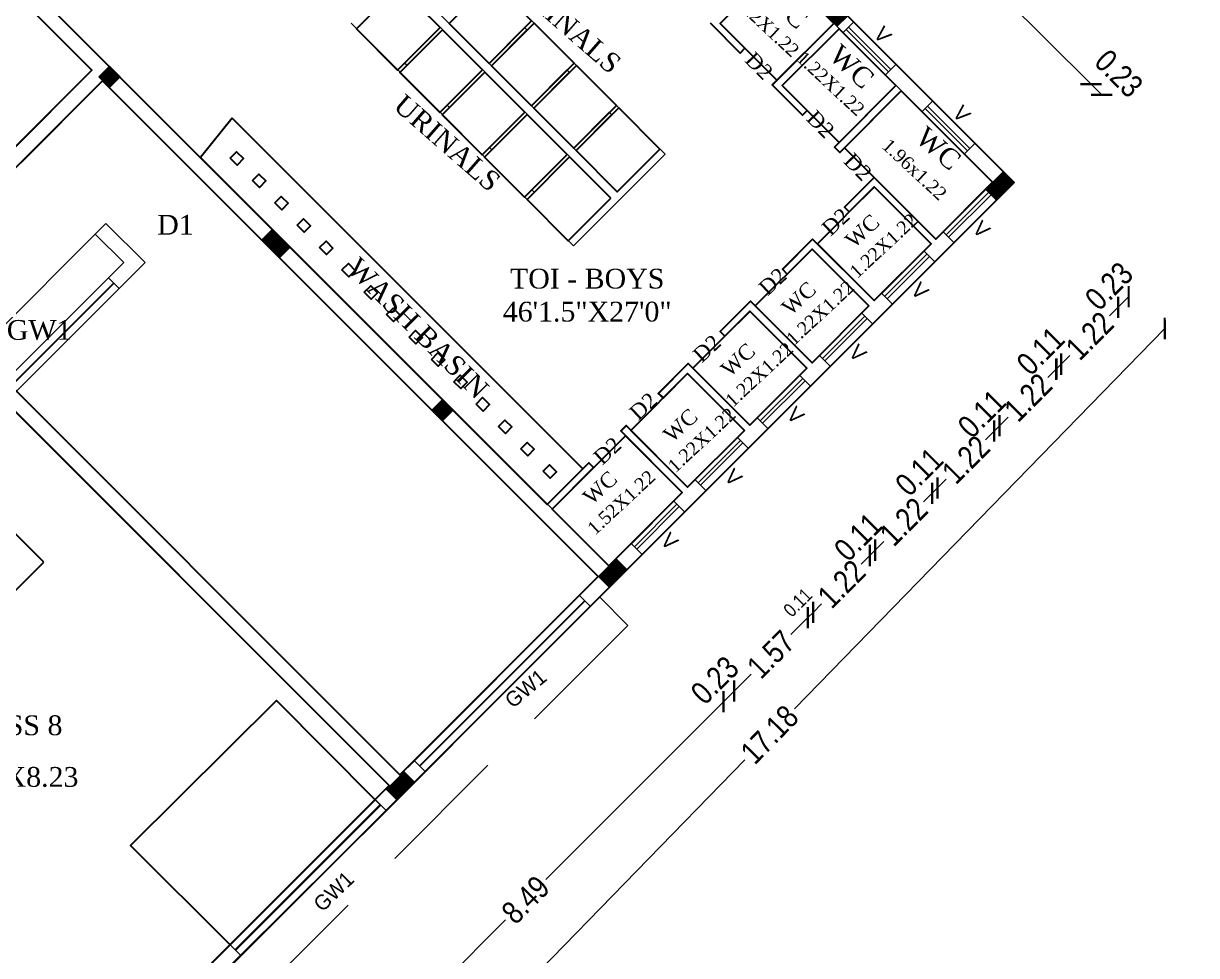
# Model space of a CAD drawing. Header units: metres. Extents: x 43 to 977, y 102 to 459.
# Drawn here: x 805.9 to 823.69, y 223.33 to 237.46 of the extents above; entities that cross this region are included whole.
import ezdxf

# ---------------------------------------------------------------- set-up
doc = ezdxf.new("R2010")
doc.units = ezdxf.units.M
doc.header["$MEASUREMENT"] = 0
doc.header["$PDMODE"] = 3
doc.linetypes.add('HIDDEN', pattern=[0.375, 0.25, -0.125])
doc.layers.get('0').update_dxf_attribs({"lineweight": 0})
doc.layers.get('Defpoints').update_dxf_attribs({"lineweight": 0})
for name, color, linetype, lineweight in [('BLK_1_FLR_3_BLT_UP_AREA', 4, 'Continuous', 35), ('BLK_1_FLR_3_CARPET_AREA', 10, 'Continuous', 35), ('BLK_1_FLR_3_REGULAR_ROOM_7', 117, 'Continuous', 35), ('BLK_1_FLR_3_ROOM_7_LIGHT_VENTILATION_1', 4, 'Continuous', 35), ('BLK_1_FLR_3_ROOM_7_LIGHT_VENTILATION_2', 4, 'Continuous', 35), ('BLK_1_FLR_3_URINAL', 4, 'Continuous', 35), ('BLK_1_FLR_3_WASH', 4, 'Continuous', 35), ('BLK_1_FLR_3_WATER_CLOSET', 4, 'Continuous', 35), ('Column', 1, 'Continuous', 0), ('DOOR', 1, 'Continuous', 0), ('ELEV', 2, 'Continuous', 0), ('fence', 15, 'Continuous', 0), ('hatch', 7, 'Continuous', 0), ('TEXT', 130, 'Continuous', 0), ('WALL', 7, 'Continuous', 0), ('WIN', 13, 'Continuous', 0)]:
    doc.layers.add(name, color=color, linetype=linetype, lineweight=lineweight)
doc.styles.add('ARIAL NARROW', font='')
doc.styles.add('style2', font='romantic.ttf')
doc.styles.add('visa', font='swissc.ttf')
doc.styles.get('ARIAL NARROW').set_extended_font_data('Lydian BT')
doc.dimstyles.new('o3', dxfattribs={"dimscale": 0.23, "dimtxt": 0.9, "dimasz": 1, "dimexe": 5, "dimexo": 9, "dimgap": 0.23, "dimtad": 0, "dimzin": 3, "dimdsep": 46, "dimtxsty": 'visa', "dimblk": 'ARCHTICK', "dimcen": 0.09, "dimse1": 1, "dimse2": 1, "dimclrd": 7, "dimclre": 256, "dimclrt": 7, "dimadec": 0, "dimazin": 0, "dimtfac": 0.23, "dimtofl": 0, "dimtmove": 2, "dimatfit": 1, "dimldrblk": 'ARCHTICK', "dimfxl": 0, "dimtolj": 1, "dimtzin": 0, "dimarcsym": 0})

# ---------------------------------------------------------------- blocks, each defined once
blk = doc.blocks.new('_ArchTick')
at = {"color": 0, "const_width": 0.15}
blk.add_lwpolyline([(-0.5, -0.5), (0.5, 0.5)], dxfattribs=at)
blk = doc.blocks.new('*D79')
at = {"layer": 'Defpoints', "color": 0, "lineweight": 30}
for p in [(810.78, 242.315), (822.086, 236.542), (819.745, 234.2)]:
    blk.add_point(p, dxfattribs=at)
at = {"layer": 'WALL', "color": 7, "lineweight": -2}
for p, q in [((813.546, 245.081), (817.435, 241.193)), ((822.086, 236.542), (818.198, 240.43))]:
    blk.add_line(p, q, dxfattribs=at)
at = {"layer": 'WALL', "color": 7, "lineweight": -2, "xscale": 0.23, "yscale": 0.23, "zscale": 0.23}
for p, rotation in [((813.546, 245.081), 135.0000000061167), ((822.086, 236.542), 315.0000000061167)]:
    blk.add_blockref('_ArchTick', p, dxfattribs=dict(at, rotation=rotation))
at = {"layer": 'WALL', "color": 7, "insert": (817.816, 240.812), "char_height": 0.345, "attachment_point": 5, "rotation": 315, "style": 'visa'}
blk.add_mtext('\\A1;12.08', dxfattribs=at)
blk = doc.blocks.new('*D80')
at = {"layer": 'Defpoints', "color": 0, "lineweight": 30}
for p in [(822.248, 236.38), (819.745, 234.2), (819.906, 234.039)]:
    blk.add_point(p, dxfattribs=at)
at = {"layer": 'WALL', "color": 7, "lineweight": -2}
blk.add_line((822.086, 236.542), (822.248, 236.38), dxfattribs=at)
at = {"layer": 'WALL', "color": 7, "lineweight": -2, "xscale": 0.23, "yscale": 0.23, "zscale": 0.23}
for p, rotation in [((822.086, 236.542), 135.0000000061167), ((822.248, 236.38), 315.0000000061167)]:
    blk.add_blockref('_ArchTick', p, dxfattribs=dict(at, rotation=rotation))
at = {"layer": 'WALL', "color": 7, "insert": (822.508, 236.703), "char_height": 0.345, "attachment_point": 5, "rotation": 315, "style": 'visa'}
blk.add_mtext('\\A1;0.23', dxfattribs=at)
blk = doc.blocks.new('*D81')
at = {"layer": 'Defpoints', "color": 0, "lineweight": 30}
for p in [(795.295, 260.677), (823.523, 237.656), (820.922, 235.054)]:
    blk.add_point(p, dxfattribs=at)
at = {"layer": 'WALL', "color": 7, "lineweight": -2}
for p, q in [((797.896, 263.279), (810.323, 250.855)), ((823.523, 237.656), (811.097, 250.081))]:
    blk.add_line(p, q, dxfattribs=at)
at = {"layer": 'WALL', "color": 7, "lineweight": -2, "xscale": 0.23, "yscale": 0.23, "zscale": 0.23}
for p, rotation in [((797.896, 263.279), 135.004635779225), ((823.523, 237.656), 315.004635779225)]:
    blk.add_blockref('_ArchTick', p, dxfattribs=dict(at, rotation=rotation))
at = {"layer": 'WALL', "color": 7, "insert": (810.71, 250.468), "char_height": 0.345, "attachment_point": 5, "rotation": 315.0046, "style": 'visa'}
blk.add_mtext('\\A1;36.24', dxfattribs=at)
blk = doc.blocks.new('*D82')
at = {"layer": 'Defpoints', "color": 0, "lineweight": 30}
for p in [(820.545, 235.432), (820.383, 235.27), (822.657, 233.319)]:
    blk.add_point(p, dxfattribs=at)
at = {"layer": 'WALL', "color": 7, "lineweight": -2}
blk.add_line((822.496, 233.158), (822.657, 233.319), dxfattribs=at)
at = {"layer": 'WALL', "color": 7, "lineweight": -2, "xscale": 0.23, "yscale": 0.23, "zscale": 0.23}
for p, rotation in [((822.657, 233.319), 45.0000000038439), ((822.496, 233.158), 225.0000000038439)]:
    blk.add_blockref('_ArchTick', p, dxfattribs=dict(at, rotation=rotation))
at = {"layer": 'WALL', "color": 7, "insert": (822.359, 233.479), "char_height": 0.345, "attachment_point": 5, "rotation": 45, "style": 'visa'}
blk.add_mtext('\\A1;0.23', dxfattribs=at)
blk = doc.blocks.new('*D83')
at = {"layer": 'Defpoints', "color": 0, "lineweight": 30}
for p in [(820.464, 235.189), (819.595, 234.335), (821.634, 232.296)]:
    blk.add_point(p, dxfattribs=at)
at = {"layer": 'WALL', "color": 7, "lineweight": -2}
for p, q in [((822.496, 233.158), (822.365, 233.027)), ((821.634, 232.296), (821.765, 232.426))]:
    blk.add_line(p, q, dxfattribs=at)
at = {"layer": 'WALL', "color": 7, "lineweight": -2, "xscale": 0.23, "yscale": 0.23, "zscale": 0.23}
for p, rotation in [((822.496, 233.158), 45.00000000405316), ((821.634, 232.296), 225.0000000040532)]:
    blk.add_blockref('_ArchTick', p, dxfattribs=dict(at, rotation=rotation))
at = {"layer": 'WALL', "color": 7, "insert": (822.065, 232.727), "char_height": 0.345, "attachment_point": 5, "rotation": 45, "style": 'visa'}
blk.add_mtext('\\A1;1.22', dxfattribs=at)
blk = doc.blocks.new('*D84')
at = {"layer": 'Defpoints', "color": 0, "lineweight": 30}
for p in [(819.515, 234.256), (819.595, 234.335), (821.555, 232.217)]:
    blk.add_point(p, dxfattribs=at)
at = {"layer": 'WALL', "color": 7, "lineweight": -2}
blk.add_line((821.634, 232.296), (821.555, 232.217), dxfattribs=at)
at = {"layer": 'WALL', "color": 7, "lineweight": -2, "xscale": 0.23, "yscale": 0.23, "zscale": 0.23}
for p, rotation in [((821.634, 232.296), 45.00000000405316), ((821.555, 232.217), 225.0000000040532)]:
    blk.add_blockref('_ArchTick', p, dxfattribs=dict(at, rotation=rotation))
at = {"layer": 'WALL', "color": 7, "insert": (821.322, 232.494), "char_height": 0.345, "attachment_point": 5, "rotation": 45, "style": 'visa'}
blk.add_mtext('\\A1;0.11', dxfattribs=at)
blk = doc.blocks.new('*D85')
at = {"layer": 'Defpoints', "color": 0, "lineweight": 30}
for p in [(819.523, 234.263), (818.661, 233.401), (820.7, 231.362)]:
    blk.add_point(p, dxfattribs=at)
at = {"layer": 'WALL', "color": 7, "lineweight": -2}
for p, q in [((821.562, 232.224), (821.431, 232.093)), ((820.7, 231.362), (820.831, 231.493))]:
    blk.add_line(p, q, dxfattribs=at)
at = {"layer": 'WALL', "color": 7, "lineweight": -2, "xscale": 0.23, "yscale": 0.23, "zscale": 0.23}
for p, rotation in [((821.562, 232.224), 45.00000000405316), ((820.7, 231.362), 225.0000000040532)]:
    blk.add_blockref('_ArchTick', p, dxfattribs=dict(at, rotation=rotation))
at = {"layer": 'WALL', "color": 7, "insert": (821.131, 231.793), "char_height": 0.345, "attachment_point": 5, "rotation": 45, "style": 'visa'}
blk.add_mtext('\\A1;1.22', dxfattribs=at)
blk = doc.blocks.new('*D86')
at = {"layer": 'Defpoints', "color": 0, "lineweight": 30}
for p in [(818.661, 233.401), (818.58, 233.32), (820.619, 231.281)]:
    blk.add_point(p, dxfattribs=at)
at = {"layer": 'WALL', "color": 7, "lineweight": -2}
blk.add_line((820.7, 231.362), (820.619, 231.281), dxfattribs=at)
at = {"layer": 'WALL', "color": 7, "lineweight": -2, "xscale": 0.23, "yscale": 0.23, "zscale": 0.23}
for p, rotation in [((820.619, 231.281), 225.0000000040532), ((820.7, 231.362), 45.00000000405316)]:
    blk.add_blockref('_ArchTick', p, dxfattribs=dict(at, rotation=rotation))
at = {"layer": 'WALL', "color": 7, "insert": (820.431, 231.542), "char_height": 0.345, "attachment_point": 5, "rotation": 45, "style": 'visa'}
blk.add_mtext('\\A1;0.11', dxfattribs=at)
blk = doc.blocks.new('*D87')
at = {"layer": 'Defpoints', "color": 0, "lineweight": 30}
for p in [(818.58, 233.32), (817.718, 232.458), (819.757, 230.419)]:
    blk.add_point(p, dxfattribs=at)
at = {"layer": 'WALL', "color": 7, "lineweight": -2}
for p, q in [((820.619, 231.281), (820.488, 231.15)), ((819.757, 230.419), (819.888, 230.55))]:
    blk.add_line(p, q, dxfattribs=at)
at = {"layer": 'WALL', "color": 7, "lineweight": -2, "xscale": 0.23, "yscale": 0.23, "zscale": 0.23}
for p, rotation in [((820.619, 231.281), 45.00000000405316), ((819.757, 230.419), 225.0000000040532)]:
    blk.add_blockref('_ArchTick', p, dxfattribs=dict(at, rotation=rotation))
at = {"layer": 'WALL', "color": 7, "insert": (820.188, 230.85), "char_height": 0.345, "attachment_point": 5, "rotation": 45, "style": 'visa'}
blk.add_mtext('\\A1;1.22', dxfattribs=at)
blk = doc.blocks.new('*D88')
at = {"layer": 'Defpoints', "color": 0, "lineweight": 30}
for p in [(817.637, 232.377), (817.718, 232.458), (819.676, 230.338)]:
    blk.add_point(p, dxfattribs=at)
at = {"layer": 'WALL', "color": 7, "lineweight": -2}
blk.add_line((819.757, 230.419), (819.676, 230.338), dxfattribs=at)
at = {"layer": 'WALL', "color": 7, "lineweight": -2, "xscale": 0.23, "yscale": 0.23, "zscale": 0.23}
for p, rotation in [((819.676, 230.338), 225.0000000040532), ((819.757, 230.419), 45.00000000405316)]:
    blk.add_blockref('_ArchTick', p, dxfattribs=dict(at, rotation=rotation))
at = {"layer": 'WALL', "color": 7, "insert": (819.482, 230.663), "char_height": 0.345, "attachment_point": 5, "rotation": 45, "style": 'visa'}
blk.add_mtext('\\A1;0.11', dxfattribs=at)
blk = doc.blocks.new('*D89')
at = {"layer": 'Defpoints', "color": 0, "lineweight": 30}
for p in [(817.637, 232.377), (816.775, 231.515), (818.814, 229.476)]:
    blk.add_point(p, dxfattribs=at)
at = {"layer": 'WALL', "color": 7, "lineweight": -2}
for p, q in [((819.676, 230.338), (819.546, 230.207)), ((818.814, 229.476), (818.945, 229.607))]:
    blk.add_line(p, q, dxfattribs=at)
at = {"layer": 'WALL', "color": 7, "lineweight": -2, "xscale": 0.23, "yscale": 0.23, "zscale": 0.23}
for p, rotation in [((819.676, 230.338), 45.00000000405316), ((818.814, 229.476), 225.0000000040532)]:
    blk.add_blockref('_ArchTick', p, dxfattribs=dict(at, rotation=rotation))
at = {"layer": 'WALL', "color": 7, "insert": (819.245, 229.907), "char_height": 0.345, "attachment_point": 5, "rotation": 45, "style": 'visa'}
blk.add_mtext('\\A1;1.22', dxfattribs=at)
blk = doc.blocks.new('*D90')
at = {"layer": 'Defpoints', "color": 0, "lineweight": 30}
for p in [(816.695, 231.434), (816.775, 231.515), (818.734, 229.395)]:
    blk.add_point(p, dxfattribs=at)
at = {"layer": 'WALL', "color": 7, "lineweight": -2}
blk.add_line((818.814, 229.476), (818.734, 229.395), dxfattribs=at)
at = {"layer": 'WALL', "color": 7, "lineweight": -2, "xscale": 0.23, "yscale": 0.23, "zscale": 0.23}
for p, rotation in [((818.814, 229.476), 45.00000000405316), ((818.734, 229.395), 225.0000000040532)]:
    blk.add_blockref('_ArchTick', p, dxfattribs=dict(at, rotation=rotation))
at = {"layer": 'WALL', "color": 7, "insert": (818.555, 229.674), "char_height": 0.345, "attachment_point": 5, "rotation": 45, "style": 'visa'}
blk.add_mtext('\\A1;0.11', dxfattribs=at)
blk = doc.blocks.new('*D91')
at = {"layer": 'Defpoints', "color": 0, "lineweight": 30}
for p in [(816.695, 231.434), (815.833, 230.572), (817.872, 228.533)]:
    blk.add_point(p, dxfattribs=at)
at = {"layer": 'WALL', "color": 7, "lineweight": -2}
for p, q in [((818.734, 229.395), (818.603, 229.265)), ((817.872, 228.533), (818.002, 228.664))]:
    blk.add_line(p, q, dxfattribs=at)
at = {"layer": 'WALL', "color": 7, "lineweight": -2, "xscale": 0.23, "yscale": 0.23, "zscale": 0.23}
for p, rotation in [((818.734, 229.395), 45.00000000405316), ((817.872, 228.533), 225.0000000040532)]:
    blk.add_blockref('_ArchTick', p, dxfattribs=dict(at, rotation=rotation))
at = {"layer": 'WALL', "color": 7, "insert": (818.303, 228.964), "char_height": 0.345, "attachment_point": 5, "rotation": 45, "style": 'visa'}
blk.add_mtext('\\A1;1.22', dxfattribs=at)
blk = doc.blocks.new('*D92')
at = {"layer": 'Defpoints', "color": 0, "lineweight": 30, "ltscale": 20}
for p in [(815.833, 230.572), (815.752, 230.492), (817.791, 228.453)]:
    blk.add_point(p, dxfattribs=at)
at = {"layer": 'TEXT', "color": 7, "lineweight": -2, "ltscale": 20}
blk.add_line((817.872, 228.533), (817.791, 228.453), dxfattribs=at)
at = {"layer": 'TEXT', "color": 7, "lineweight": -2, "ltscale": 20, "xscale": 0.23, "yscale": 0.23, "zscale": 0.23}
for p, rotation in [((817.791, 228.453), 225.0000000040532), ((817.872, 228.533), 45.00000000405316)]:
    blk.add_blockref('_ArchTick', p, dxfattribs=dict(at, rotation=rotation))
at = {"layer": 'TEXT', "color": 7, "ltscale": 20, "insert": (817.64, 228.682), "char_height": 0.207, "attachment_point": 5, "rotation": 45, "style": 'visa'}
blk.add_mtext('\\A1;0.11', dxfattribs=at)
blk = doc.blocks.new('*D93')
at = {"layer": 'Defpoints', "color": 0, "lineweight": 30}
for p in [(815.752, 230.492), (814.638, 229.378), (816.677, 227.339)]:
    blk.add_point(p, dxfattribs=at)
at = {"layer": 'WALL', "color": 7, "lineweight": -2}
for p, q in [((817.791, 228.453), (817.535, 228.197)), ((816.677, 227.339), (816.933, 227.595))]:
    blk.add_line(p, q, dxfattribs=at)
at = {"layer": 'WALL', "color": 7, "lineweight": -2, "xscale": 0.23, "yscale": 0.23, "zscale": 0.23}
for p, rotation in [((817.791, 228.453), 45.00000000405316), ((816.677, 227.339), 225.0000000040532)]:
    blk.add_blockref('_ArchTick', p, dxfattribs=dict(at, rotation=rotation))
at = {"layer": 'WALL', "color": 7, "insert": (817.234, 227.896), "char_height": 0.345, "attachment_point": 5, "rotation": 45, "style": 'visa'}
blk.add_mtext('\\A1;1.57', dxfattribs=at)
blk = doc.blocks.new('*D94')
at = {"layer": 'Defpoints', "color": 0, "lineweight": 30}
for p in [(814.638, 229.378), (814.477, 229.217), (816.516, 227.178)]:
    blk.add_point(p, dxfattribs=at)
at = {"layer": 'WALL', "color": 7, "lineweight": -2}
blk.add_line((816.677, 227.339), (816.516, 227.178), dxfattribs=at)
at = {"layer": 'WALL', "color": 7, "lineweight": -2, "xscale": 0.23, "yscale": 0.23, "zscale": 0.23}
for p, rotation in [((816.677, 227.339), 45.00000000405316), ((816.516, 227.178), 225.0000000040532)]:
    blk.add_blockref('_ArchTick', p, dxfattribs=dict(at, rotation=rotation))
at = {"layer": 'WALL', "color": 7, "insert": (816.382, 227.503), "char_height": 0.345, "attachment_point": 5, "rotation": 45, "style": 'visa'}
blk.add_mtext('\\A1;0.23', dxfattribs=at)
blk = doc.blocks.new('*D95')
at = {"layer": 'Defpoints', "color": 0, "lineweight": 30}
for p in [(814.477, 229.217), (808.775, 222.907), (810.51, 221.172)]:
    blk.add_point(p, dxfattribs=at)
at = {"layer": 'WALL', "color": 7, "lineweight": -2}
for p, q in [((816.516, 227.178), (813.818, 224.48)), ((810.51, 221.172), (813.207, 223.869))]:
    blk.add_line(p, q, dxfattribs=at)
at = {"layer": 'WALL', "color": 7, "lineweight": -2, "xscale": 0.23, "yscale": 0.23, "zscale": 0.23}
for p, rotation in [((816.516, 227.178), 45.00000000405316), ((810.51, 221.172), 225.0000000040532)]:
    blk.add_blockref('_ArchTick', p, dxfattribs=dict(at, rotation=rotation))
at = {"layer": 'WALL', "color": 7, "insert": (813.513, 224.175), "char_height": 0.345, "attachment_point": 5, "rotation": 45, "style": 'visa'}
blk.add_mtext('\\A1;8.49', dxfattribs=at)
blk = doc.blocks.new('*D96')
at = {"layer": 'Defpoints', "color": 0, "lineweight": 30}
for p in [(820.76, 235.216), (823.205, 232.836), (808.775, 222.907)]:
    blk.add_point(p, dxfattribs=at)
at = {"layer": 'WALL', "color": 7, "lineweight": -2}
for p, q in [((823.205, 232.836), (817.589, 227.068)), ((811.219, 220.526), (816.836, 226.295))]:
    blk.add_line(p, q, dxfattribs=at)
at = {"layer": 'WALL', "color": 7, "lineweight": -2, "xscale": 0.23, "yscale": 0.23, "zscale": 0.23}
for p, rotation in [((823.205, 232.836), 45.76370791431166), ((811.219, 220.526), 225.7637079143116)]:
    blk.add_blockref('_ArchTick', p, dxfattribs=dict(at, rotation=rotation))
at = {"layer": 'WALL', "color": 7, "insert": (817.212, 226.681), "char_height": 0.345, "attachment_point": 5, "rotation": 45.7637, "style": 'visa'}
blk.add_mtext('\\A1;17.18', dxfattribs=at)

msp = doc.modelspace()

# ---------------------------------------------------------------- hatches: boundary and pattern name
at = {"layer": 'hatch'}
h = msp.add_hatch(dxfattribs=at)
h.set_pattern_fill('ANSI31', color=256, scale=0.025396, angle=90, style=0)
h.set_pattern_definition([(315, (2388.78786, 5608.0796553), (0.0022447263868, 0.0022447263868), [])])
h.paths.add_polyline_path([(818.39669, 237.5798), (818.23507, 237.74142), (818.07345, 237.5798), (818.23507, 237.41818)])
h = msp.add_hatch(dxfattribs=at)
h.set_pattern_fill('ANSI31', color=256, scale=0.025396, angle=90, style=0)
h.set_pattern_definition([(135, (6177.8120848, 1807.311022), (0.0022447263868, 0.0022447263868), [])])
h.paths.add_polyline_path([(807.36611, 236.65049), (807.20449, 236.81211), (807.04287, 236.65049), (807.20449, 236.48887)])
h = msp.add_hatch(dxfattribs=at)
h.set_pattern_fill('ANSI31', color=256, scale=0.025396, angle=90, style=0)
h.set_pattern_definition([(315, (2391.3131772, 5605.554338), (0.0022447263868, 0.0022447263868), [])])
h.paths.add_polyline_path([(820.92201, 235.05449), (820.76039, 235.21611), (820.49102, 234.94674), (820.65264, 234.78512)])
h = msp.add_hatch(dxfattribs=at)
h.set_pattern_fill('ANSI31', color=256, scale=0.025396, angle=180, style=0)
h.set_pattern_definition([(225, (6180.2835285, -1336.4814933), (0.0022447263868, -0.0022447263868), [])])
h.paths.add_polyline_path([(809.78368, 233.90968), (809.9453, 234.0713), (809.67593, 234.34066), (809.51431, 234.17904)])
h = msp.add_hatch(dxfattribs=at)
h.set_pattern_fill('ANSI31', color=256, scale=0.025396, angle=90, style=0)
h.set_pattern_definition([(315, (2382.9156558, 5602.207451), (0.0022447263868, 0.0022447263868), [])])
h.paths.add_polyline_path([(812.25512, 231.43823), (812.41674, 231.59985), (812.25512, 231.76147), (812.0935, 231.59985)])
h = msp.add_hatch(dxfattribs=at)
h.set_pattern_fill('ANSI31', color=256, scale=0.025396, angle=90, style=0)
h.set_pattern_definition([(315, (2385.440973, 5599.682134), (0.0022447263868, 0.0022447263868), [])])
h.paths.add_polyline_path([(815.0498, 229.18228), (814.88818, 229.3439), (814.61882, 229.07453), (814.78044, 228.91291)])
h = msp.add_hatch(dxfattribs=at)
h.set_pattern_fill('ANSI31', color=256, scale=0.025396, angle=90, style=0)
h.set_pattern_definition([(315, (2385.440973, 5599.682134), (0.0022447263868, 0.0022447263868), [])])
h.paths.add_polyline_path([(815.0498, 229.18228), (814.88818, 229.3439), (814.61882, 229.07453), (814.78044, 228.91291)])
h = msp.add_hatch(dxfattribs=at)
h.set_pattern_fill('ANSI31', color=256, scale=0.025396, angle=90, style=0)
h.set_pattern_definition([(135, (-758.987886, -5144.6551786), (-0.0022447263868, -0.0022447263868), [])])
h.paths.add_polyline_path([(811.40328, 225.84467), (811.5649, 225.68305), (811.83427, 225.95242), (811.67265, 226.11404)])

# ---------------------------------------------------------------- linework, layer by layer
at = {"layer": 'BLK_1_FLR_3_BLT_UP_AREA', "color": 26, "lineweight": 35}
msp.add_lwpolyline([(795.29486, 260.67749), (820.91994, 235.05241), (808.76937, 222.90184)], dxfattribs=at)
at = {"layer": 'BLK_1_FLR_3_CARPET_AREA', "color": 15, "lineweight": 35, "ltscale": 20}
for points in [[(818.18649, 237.4626), (817.25269, 236.52879), (817.71061, 236.07087), (817.78244, 236.1427), (817.40533, 236.51981), (818.2673, 237.38179), (819.12928, 236.51981), (818.19547, 235.58601), (818.27628, 235.5052), (819.21009, 236.439), (820.5946, 235.05449), (819.73263, 234.19251), (818.79882, 235.12632), (818.34988, 234.67737), (818.42171, 234.60554), (818.79882, 234.98265), (819.6608, 234.12068), (818.79882, 233.2587), (817.86502, 234.19251), (817.40709, 233.73459), (817.47892, 233.66276), (817.85604, 234.03987), (818.71801, 233.17789), (817.85604, 232.31592), (816.92223, 233.24973), (816.46431, 232.7918), (816.53614, 232.71997), (816.91325, 233.09708), (817.77523, 232.23511), (816.91325, 231.37313), (815.97945, 232.30694), (815.52152, 231.84902), (815.60352, 231.78735), (815.97047, 232.1543), (816.83244, 231.29232), (815.97047, 230.43035), (815.03666, 231.36416), (814.95585, 231.28335), (815.88966, 230.34954), (814.77627, 229.23616), (813.9143, 230.09813), (814.54282, 230.72665), (814.47099, 230.79848), (813.84247, 230.16996), (805.6986, 238.31383)], [(805.53698, 238.15221), (806.93769, 236.7515), (803.76886, 233.58267)], [(816.3099, 237.47158), (816.76783, 237.01365), (816.83966, 237.08548), (816.46254, 237.4626)], [(803.93048, 233.42105), (807.09931, 236.58988), (814.61465, 229.07453), (811.60745, 226.06733), (805.23691, 232.43786)], [(805.07529, 232.27624), (811.44583, 225.90571), (802.61871, 217.07859)]]:
    msp.add_lwpolyline(points, dxfattribs=at)
at = {"layer": 'BLK_1_FLR_3_REGULAR_ROOM_7', "color": 3, "lineweight": 35, "ltscale": 20}
msp.add_lwpolyline([(811.44583, 225.90571), (805.6275, 231.72404), (797.66235, 223.7589), (797.66245, 222.03485), (802.61871, 217.07859)], close=True, dxfattribs=at)
at = {"layer": 'BLK_1_FLR_3_ROOM_7_LIGHT_VENTILATION_1', "color": 3, "lineweight": 35, "ltscale": 20}
msp.add_lwpolyline([(811.23033, 225.69022), (809.73626, 227.19406), (807.52509, 224.99725), (809.03176, 223.49164)], close=True, dxfattribs=at)
at = {"layer": 'BLK_1_FLR_3_ROOM_7_LIGHT_VENTILATION_2', "color": 3, "lineweight": 35, "ltscale": 20}
msp.add_lwpolyline([(806.21142, 229.29569), (804.70528, 230.80183), (802.55035, 228.64689), (804.05648, 227.14075)], close=True, dxfattribs=at)
at = {"layer": 'BLK_1_FLR_3_URINAL', "color": 235, "lineweight": 35, "ltscale": 20}
for points in [[(811.59394, 238.02452), (810.94746, 237.37804), (811.57189, 236.75361), (812.21837, 237.40009)], [(812.99865, 238.10853), (812.35216, 237.46205), (812.95864, 236.85557), (813.60512, 237.50206)], [(813.64104, 237.46614), (812.99456, 236.81966), (813.60103, 236.21318), (814.24751, 236.85966)], [(812.25429, 237.36417), (811.60781, 236.71769), (812.21428, 236.11122), (812.86076, 236.7577)], [(814.28343, 236.82375), (813.63695, 236.17727), (814.24342, 235.57079), (814.8899, 236.21727)], [(813.50315, 236.11531), (812.89668, 236.72178), (812.2502, 236.0753), (812.85667, 235.46883)], [(814.14555, 235.47291), (813.53907, 236.07939), (812.89259, 235.43291), (813.49907, 234.82643)], [(814.92582, 236.18136), (814.27934, 235.53488), (814.90377, 234.91044), (815.55025, 235.55692)], [(814.8059, 234.81257), (814.18146, 235.437), (813.53498, 234.79052), (814.15941, 234.16608)]]:
    msp.add_lwpolyline(points, close=True, dxfattribs=at)
at = {"layer": 'BLK_1_FLR_3_WASH', "color": 55, "lineweight": 35, "ltscale": 20}
msp.add_lwpolyline([(809.06299, 236.0269), (808.58352, 235.4289), (813.84247, 230.16996), (814.3812, 230.7087)], close=True, dxfattribs=at)
at = {"layer": 'BLK_1_FLR_3_WASH', "color": 60, "lineweight": 35}
for points in [[(809.0336, 235.41998), (809.13118, 235.51756), (809.2362, 235.41255), (809.13862, 235.31496)], [(809.37265, 235.08093), (809.47023, 235.17851), (809.57525, 235.0735), (809.47766, 234.97591)], [(809.71169, 234.74188), (809.80928, 234.83947), (809.9143, 234.73445), (809.81671, 234.63687)], [(810.05074, 234.40283), (810.14833, 234.50042), (810.25334, 234.3954), (810.15576, 234.29782)], [(810.38979, 234.06379), (810.48738, 234.16137), (810.59239, 234.05635), (810.49481, 233.95877)], [(810.72884, 233.72474), (810.82642, 233.82232), (810.93144, 233.7173), (810.83386, 233.61972)], [(811.06789, 233.38569), (811.16547, 233.48327), (811.27049, 233.37826), (811.17291, 233.28067)], [(811.40694, 233.04664), (811.50452, 233.14423), (811.60954, 233.03921), (811.51195, 232.94162)], [(811.74598, 232.70759), (811.84357, 232.80518), (811.94859, 232.70016), (811.851, 232.60258)], [(812.08503, 232.36854), (812.18262, 232.46613), (812.28763, 232.36111), (812.19005, 232.26353)], [(812.42408, 232.0295), (812.52167, 232.12708), (812.62668, 232.02206), (812.5291, 231.92448)], [(812.76313, 231.69045), (812.86071, 231.78803), (812.96573, 231.68302), (812.86815, 231.58543)], [(813.10218, 231.3514), (813.19976, 231.44898), (813.30478, 231.34397), (813.20719, 231.24638)], [(813.44123, 231.01235), (813.53881, 231.10994), (813.64383, 231.00492), (813.54624, 230.90733)], [(813.78027, 230.6733), (813.87786, 230.77089), (813.98288, 230.66587), (813.88529, 230.56829)]]:
    msp.add_lwpolyline(points, close=True, dxfattribs=at)
at = {"layer": 'BLK_1_FLR_3_WATER_CLOSET', "color": 1, "lineweight": 35, "ltscale": 20}
for points in [[(817.32452, 238.32457), (816.46254, 237.4626), (816.83966, 237.08548), (817.32452, 236.60062), (818.18649, 237.4626)], [(818.2673, 237.38179), (817.40533, 236.51981), (817.78244, 236.1427), (818.2673, 235.65784), (819.12928, 236.51981)], [(819.21009, 236.439), (818.34811, 235.57703), (819.73263, 234.19251), (820.5946, 235.05449)], [(818.79882, 234.98265), (817.93685, 234.12068), (818.79882, 233.2587), (819.6608, 234.12068)], [(817.85604, 234.03987), (816.99406, 233.17789), (817.85604, 232.31592), (818.71801, 233.17789)], [(816.91325, 233.09708), (816.05128, 232.23511), (816.91325, 231.37313), (817.77523, 232.23511)], [(815.97047, 232.1543), (815.10849, 231.29232), (815.97047, 230.43035), (816.83244, 231.29232)], [(815.88966, 230.34954), (815.02768, 231.21151), (813.9143, 230.09813), (814.77627, 229.23616)]]:
    msp.add_lwpolyline(points, close=True, dxfattribs=at)
at = {"layer": 'Column'}
for points in [[(818.23507, 237.41818), (818.39669, 237.5798), (818.23507, 237.74142), (818.07345, 237.5798), (818.23507, 237.41818)], [(807.04287, 236.65049), (807.20449, 236.81211), (807.36611, 236.65049), (807.20449, 236.48887), (807.04287, 236.65049)], [(820.65264, 234.78512), (820.92201, 235.05449), (820.76039, 235.21611), (820.49102, 234.94674), (820.65264, 234.78512)], [(809.51431, 234.17904), (809.78368, 233.90968), (809.9453, 234.0713), (809.67593, 234.34066), (809.51431, 234.17904)], [(812.25512, 231.43823), (812.41674, 231.59985), (812.25512, 231.76147), (812.0935, 231.59985), (812.25512, 231.43823)], [(814.78044, 228.91291), (815.0498, 229.18228), (814.88818, 229.3439), (814.61882, 229.07453), (814.78044, 228.91291)], [(814.78044, 228.91291), (815.0498, 229.18228), (814.88818, 229.3439), (814.61882, 229.07453), (814.78044, 228.91291)], [(811.67265, 226.11404), (811.40328, 225.84467), (811.5649, 225.68305), (811.83427, 225.95242), (811.67265, 226.11404)]]:
    msp.add_lwpolyline(points, dxfattribs=at)
at = {"layer": 'DOOR', "color": 2, "ltscale": 20}
for p, q in [((818.48866, 237.48784), (818.32704, 237.32622)), ((818.97016, 236.6831), (819.13178, 236.84472)), ((819.68629, 236.29021), (819.52467, 236.12859)), ((820.16779, 235.48547), (820.32941, 235.64709)), ((820.65096, 234.78344), (820.48934, 234.94506)), ((819.84622, 234.30194), (820.00784, 234.14032)), ((819.71715, 233.84963), (819.55553, 234.01125)), ((818.91241, 233.36813), (819.07403, 233.20651)), ((818.77437, 232.90685), (818.61275, 233.06847)), ((817.96963, 232.42535), (818.13125, 232.26373)), ((817.83158, 231.96406), (817.66996, 232.12568)), ((817.02684, 231.48256), (817.18846, 231.32094)), ((816.8888, 231.02128), (816.72718, 231.1829)), ((816.08406, 230.53978), (816.24568, 230.37816)), ((815.92216, 230.05464), (815.76054, 230.21626)), ((815.11742, 229.57314), (815.27904, 229.41152))]:
    msp.add_line(p, q, dxfattribs=at)
at = {"layer": 'ELEV', "linetype": 'HIDDEN', "ltscale": 10}
for p, q in [((818.48866, 237.48784), (819.13178, 236.84472)), ((818.32704, 237.32622), (818.97016, 236.6831)), ((818.37193, 237.37111), (819.01505, 236.72799)), ((818.40785, 237.40703), (819.05097, 236.76391)), ((819.60548, 236.2094), (820.2486, 235.56628)), ((819.68629, 236.29021), (820.32941, 235.64709)), ((819.52467, 236.12859), (820.16779, 235.48547)), ((819.56956, 236.17348), (820.21268, 235.53036)), ((820.48934, 234.94506), (819.84622, 234.30194)), ((820.53423, 234.90016), (819.89112, 234.25704)), ((820.57015, 234.86425), (819.92703, 234.22113)), ((820.65096, 234.78344), (820.00784, 234.14032)), ((819.55553, 234.01125), (818.91241, 233.36813)), ((819.60043, 233.96636), (818.95731, 233.32324)), ((819.63634, 233.93044), (818.99322, 233.28732)), ((819.71715, 233.84963), (819.07403, 233.20651)), ((818.61275, 233.06847), (817.96963, 232.42535)), ((818.65764, 233.02357), (818.01452, 232.38045)), ((818.69356, 232.98766), (818.05044, 232.34454)), ((818.77437, 232.90685), (818.13125, 232.26373)), ((817.66996, 232.12568), (817.02684, 231.48256)), ((817.71486, 232.08079), (817.07174, 231.43767)), ((817.75077, 232.04487), (817.10765, 231.40175)), ((817.83158, 231.96406), (817.18846, 231.32094)), ((816.72718, 231.1829), (816.08406, 230.53978)), ((816.77207, 231.138), (816.12895, 230.49488)), ((816.80799, 231.10209), (816.16487, 230.45897)), ((816.8888, 231.02128), (816.24568, 230.37816)), ((815.76054, 230.21626), (815.11742, 229.57314)), ((815.80544, 230.17137), (815.16232, 229.52825)), ((815.84135, 230.13545), (815.19823, 229.49233)), ((815.92216, 230.05464), (815.27904, 229.41152))]:
    msp.add_line(p, q, dxfattribs=at)
at = {"layer": 'fence', "linetype": 'HIDDEN', "ltscale": 8}
msp.add_line((815.06455, 228.33505), (809.62865, 222.89915), dxfattribs=at)
at = {"layer": 'WALL'}
for p, q in [((812.25749, 238.85504), (815.63106, 235.48146)), ((805.70276, 238.31383), (814.78044, 229.23616)), ((805.54114, 238.15221), (806.94185, 236.7515)), ((810.94746, 237.38339), (811.59394, 238.02987)), ((814.8059, 234.81791), (811.59394, 238.02987)), ((811.69182, 238.12774), (814.90377, 234.91579)), ((818.01958, 237.95692), (818.61219, 237.36431)), ((818.45056, 237.20269), (817.85796, 237.7953)), ((814.24022, 234.09062), (810.86665, 237.4642)), ((816.31503, 237.47061), (816.77296, 237.01268)), ((816.46767, 237.46163), (816.84479, 237.08452)), ((817.25782, 236.52782), (818.19162, 237.46163)), ((817.25782, 236.52782), (818.19162, 237.46163)), ((811.67964, 236.8667), (812.21837, 237.40543)), ((811.71555, 236.83078), (812.25429, 237.36952)), ((813.49737, 237.39965), (812.95864, 236.86092)), ((813.53329, 237.36374), (812.99456, 236.825)), ((813.49737, 237.39965), (813.53329, 237.36374)), ((817.41046, 236.51884), (818.27243, 237.38082)), ((817.41046, 236.51884), (818.27243, 237.38082)), ((818.61219, 237.36431), (820.92201, 235.05449)), ((818.45056, 237.20269), (820.59877, 235.05449)), ((816.77296, 237.01268), (816.84479, 237.08452)), ((806.94185, 236.7515), (805.70276, 235.51241)), ((811.67964, 236.8667), (811.71555, 236.83078)), ((812.32203, 236.22431), (812.86076, 236.76304)), ((814.13977, 236.75726), (813.60103, 236.21853)), ((814.13977, 236.75726), (814.17568, 236.72135)), ((807.10347, 236.58988), (805.86438, 235.35079)), ((812.35794, 236.18839), (812.89668, 236.72713)), ((814.17568, 236.72135), (813.63695, 236.18261)), ((817.25782, 236.52782), (817.71574, 236.0699)), ((817.41046, 236.51884), (817.78757, 236.14173)), ((818.2006, 235.58504), (819.13441, 236.51884)), ((818.2006, 235.58504), (819.13441, 236.51884)), ((818.28141, 235.50423), (819.21522, 236.43803)), ((812.32203, 236.22431), (812.35794, 236.18839)), ((808.58769, 235.4289), (809.06716, 236.0269)), ((809.06716, 236.0269), (814.38537, 230.7087)), ((812.96442, 235.58192), (813.50315, 236.12065)), ((813.00034, 235.546), (813.53907, 236.08474)), ((814.78216, 236.11487), (814.24342, 235.57614)), ((814.81807, 236.07896), (814.27934, 235.54022)), ((814.78216, 236.11487), (814.81807, 236.07896)), ((817.71574, 236.0699), (817.78757, 236.14173)), ((812.96442, 235.58192), (813.00034, 235.546)), ((815.55025, 235.56227), (814.90377, 234.91579)), ((813.60681, 234.93953), (814.14555, 235.47826)), ((813.64273, 234.90361), (814.18146, 235.44234)), ((815.63106, 235.48146), (814.24022, 234.09062)), ((808.53112, 235.16223), (808.69274, 235.00061)), ((820.92201, 235.05449), (814.4922, 228.62468)), ((820.92201, 235.05449), (814.4922, 228.62468)), ((818.80395, 235.12535), (818.35501, 234.6764)), ((818.80395, 234.98169), (818.42684, 234.60457)), ((818.80395, 235.12535), (819.73679, 234.19251)), ((818.80395, 234.98169), (819.66496, 234.12068)), ((820.59877, 235.05449), (819.73679, 234.19251)), ((820.59877, 235.05449), (819.73679, 234.19251)), ((813.60681, 234.93953), (813.64273, 234.90361)), ((814.8059, 234.81791), (814.15941, 234.17143)), ((820.49102, 234.94674), (820.65264, 234.78512)), ((818.35501, 234.6764), (818.42684, 234.60457)), ((806.98979, 234.26739), (807.15141, 234.42901)), ((807.74402, 233.8364), (807.15141, 234.42901)), ((806.98979, 234.26739), (803.05545, 230.33304)), ((807.42078, 233.8364), (806.98979, 234.26739)), ((817.87015, 234.19154), (817.41222, 233.73362)), ((817.87015, 234.19154), (818.80299, 233.2587)), ((819.66496, 234.12068), (818.80299, 233.2587)), ((819.66496, 234.12068), (818.80299, 233.2587)), ((817.86117, 234.0389), (817.48405, 233.66179)), ((817.86117, 234.0389), (818.72314, 233.17693)), ((807.42078, 233.8364), (797.50549, 223.92111)), ((807.74402, 233.8364), (803.64805, 229.74043)), ((817.41222, 233.73362), (817.48405, 233.66179)), ((807.1874, 233.60302), (807.34902, 233.4414)), ((816.92736, 233.24876), (816.46944, 232.79083)), ((816.92736, 233.24876), (817.8602, 232.31592)), ((818.72218, 233.17789), (817.8602, 232.31592)), ((818.72218, 233.17789), (817.8602, 232.31592)), ((816.91838, 233.09612), (816.54127, 232.719)), ((816.91838, 233.09612), (817.77939, 232.23511)), ((815.98458, 232.30597), (815.52665, 231.84805)), ((815.98458, 232.30597), (816.91742, 231.37313)), ((815.9756, 232.15333), (815.59848, 231.77622)), ((815.9756, 232.15333), (816.83661, 231.29232)), ((817.77939, 232.23511), (816.91742, 231.37313)), ((817.77939, 232.23511), (816.91742, 231.37313)), ((815.52665, 231.84805), (815.59848, 231.77622)), ((815.04179, 231.36319), (814.96098, 231.28238)), ((814.96098, 231.28238), (815.89382, 230.34954)), ((815.04179, 231.36319), (815.97463, 230.43035)), ((816.83661, 231.29232), (815.97463, 230.43035)), ((816.83661, 231.29232), (815.97463, 230.43035)), ((814.47612, 230.79752), (813.8476, 230.16899)), ((814.54795, 230.72569), (813.91943, 230.09716)), ((814.47612, 230.79752), (814.54795, 230.72569)), ((815.89382, 230.34954), (814.78044, 229.23616)), ((815.89382, 230.34954), (814.78044, 229.23616)), ((814.88793, 229.34365), (815.04955, 229.18203)), ((814.33058, 228.7863), (814.4922, 228.62468)), ((814.33058, 228.7863), (814.4922, 228.62468)), ((811.40328, 225.52143), (811.99589, 226.11404)), ((809.03123, 223.49646), (802.61871, 217.08394)), ((809.0354, 223.49111), (808.60441, 223.06013)), ((809.19285, 223.33484), (809.03123, 223.49646)), ((809.19702, 223.32949), (809.0354, 223.49111)), ((802.61747, 216.75946), (809.19285, 223.33484))]:
    msp.add_line(p, q, dxfattribs=at)
at = {"layer": 'WALL', "ltscale": 20}
for p, q in [((818.2006, 235.58504), (818.28141, 235.50423)), ((816.46944, 232.79083), (816.54127, 232.719)), ((814.63356, 228.76604), (815.06455, 228.33505))]:
    msp.add_line(p, q, dxfattribs=at)
at = {"layer": 'WALL', "color": 7}
for points in [[(807.10347, 236.58988), (808.53112, 235.16223)], [(808.69274, 235.00061), (814.61882, 229.07453), (814.33058, 228.7863)], [(811.99589, 226.11404), (811.82711, 226.28282), (811.61161, 226.06733)], [(811.44583, 225.91106), (811.23033, 225.69556), (811.39912, 225.52678)], [(811.44999, 225.90571), (811.2345, 225.69022), (811.40328, 225.52143)]]:
    msp.add_lwpolyline(points, dxfattribs=at)
at = {"layer": 'WIN', "color": 7}
for p, q in [((811.82711, 226.28282), (814.33058, 228.7863)), ((811.99589, 226.11404), (814.4922, 228.62468)), ((809.03123, 223.49646), (811.23033, 225.69556)), ((809.0354, 223.49111), (811.2345, 225.69022)), ((809.19285, 223.33484), (811.39912, 225.52678)), ((809.19702, 223.32949), (811.40328, 225.52143))]:
    msp.add_line(p, q, dxfattribs=at)
at = {"layer": 'WIN', "const_width": 0.0254}
for points in [[(807.26821, 233.52221), (805.11328, 231.36728)], [(814.41139, 228.70549), (811.90792, 226.20201)], [(811.31114, 225.61475), (809.11204, 223.41565)], [(811.31531, 225.60941), (809.11621, 223.4103)]]:
    msp.add_lwpolyline(points, dxfattribs=at)

# ---------------------------------------------------------------- texts
at = {"layer": 'TEXT', "color": 4, "style": 'style2'}
for s, height, rotation, p in [('URINALS', 0.3, 318.885789, (813.31632, 237.97046)), ('WC', 0.3, 316.979851, (817.0986, 237.85205)), ('1.22X1.22', 0.2, 316.979851, (816.61485, 237.80747)), ('WC', 0.3, 316.979851, (818.08998, 236.94736)), ('D2', 0.23, 314.343052, (816.82277, 236.8915)), ('1.22X1.22', 0.2, 316.979851, (817.60617, 236.91322)), ('URINALS', 0.3, 318.885789, (811.48836, 236.18264)), ('D2', 0.23, 314.343052, (817.75585, 236.0062)), ('WC', 0.3, 318.885789, (819.4004, 235.69348)), ('1.96x1.22', 0.2, 316.979851, (818.9008, 235.58743)), ('D2', 0.23, 314.343052, (818.32188, 235.35925)), ('D2', 0.23, 42.890791, (818.13743, 234.22488)), ('WC', 0.23, 42.890791, (818.49154, 234.04047)), ('1.22X1.22', 0.2, 42.890791, (818.54054, 233.58516)), ('WASH BASIN', 0.3, 314.9375, (810.785, 233.72907)), ('D2', 0.23, 42.890791, (817.18119, 233.32025)), ('WC', 0.23, 42.890791, (817.53023, 233.02056)), ('1.22X1.22', 0.2, 42.890791, (817.57923, 232.56525)), ('D2', 0.23, 42.890791, (816.18473, 232.30507)), ('WC', 0.23, 42.890791, (816.60702, 232.08634)), ('1.22X1.22', 0.2, 42.890791, (816.65602, 231.63103)), ('D2', 0.23, 42.890791, (815.22109, 231.42934)), ('WC', 0.23, 42.890791, (815.7349, 231.09351)), ('1.22X1.22', 0.2, 42.890791, (815.7839, 230.6382)), ('D2', 0.23, 42.890791, (814.67637, 230.75409)), ('WC', 0.23, 42.890791, (814.51516, 230.14819)), ('1.52X1.22', 0.2, 42.890791, (814.56416, 229.69288))]:
    msp.add_text(s, height=height, rotation=rotation, dxfattribs=at).set_placement(p)
at = {"layer": 'TEXT', "style": 'ARIAL NARROW'}
for s, height, rotation, p in [('V', 0.22857, 311.240984, (818.77424, 237.28943)), ('V', 0.22857, 311.240984, (819.97187, 236.0918)), ('V', 0.22857, 315, (820.27113, 234.33072)), ('V', 0.22857, 315, (819.33733, 233.39692)), ('V', 0.22857, 315, (818.39454, 232.45413)), ('V', 0.22857, 315, (817.45176, 231.51135)), ('V', 0.22857, 315, (816.50897, 230.56856)), ('V', 0.22857, 315, (815.54234, 229.60192)), ('GW1', 0.228566, 39.903919, (813.31985, 227.06659)), ('GW1', 0.228566, 44.245233, (810.43326, 223.9773))]:
    msp.add_text(s, height=height, rotation=rotation, dxfattribs=at).set_placement(p)
at = {"layer": 'TEXT', "color": 4, "style": 'style2'}
for s, p in [('D1', (807.92826, 234.25975)), ('GW1', (805.64763, 232.66498)), ('CLASS 8', (804.74095, 226.67052)), ('16.96X8.23', (804.59411, 225.88793))]:
    msp.add_text(s, height=0.3, dxfattribs=at).set_placement(p)
at = {"layer": 'TEXT', "color": 4, "insert": (811.17422, 233.74244), "char_height": 0.3, "width": 6.374733, "attachment_point": 1, "style": 'style2'}
msp.add_mtext('{\\W9.2794;  }TOI - BOYS\\P{\\W8.7974;  }46\'1.5"X27\'0"', dxfattribs=at)

# ---------------------------------------------------------------- dimensions: what is measured, and where the dimension line sits
at = {"layer": 'TEXT', "color": 22, "ltscale": 20}
dim = msp.add_linear_dim(base=(817.79077, 228.45259), p1=(815.83256, 230.57242), p2=(815.75175, 230.49161), angle=225, dimstyle='o3', override={"dimpost": '\\X'}, dxfattribs=at)
dim.commit()
dim.dimension.update_dxf_attribs({"geometry": '*D92', "text_midpoint": (817.64025, 228.68175), "dimtype": 160})
at = {"layer": 'WALL'}
for p1, p2, distance, picture, middle in [((795.29486, 260.67749), (820.92201, 235.05449), 3.67933, '*D81', (810.7099, 250.46788)), ((808.77471, 222.90657), (820.76039, 235.21611), -3.41202, '*D96', (817.21216, 226.68105))]:
    dim = msp.add_aligned_dim(p1=p1, p2=p2, distance=distance, dimstyle='o3', override={"dimtxt": 1.5, "dimpost": '\\X'}, dxfattribs=at)
    dim.commit()
    dim.dimension.update_dxf_attribs({"geometry": picture, "text_midpoint": middle})
for base, p1, p2, angle, picture, middle in [((822.08596, 236.54168), (810.77955, 242.31474), (819.7446, 234.20032), 135, '*D79', (817.81609, 240.81154)), ((821.63374, 232.29556), (820.46408, 235.18917), (819.59472, 234.33458), 225, '*D83', (822.06473, 232.72655)), ((820.69993, 231.36176), (819.52289, 234.26275), (818.66092, 233.40078), 225, '*D85', (821.13092, 231.79275)), ((819.75715, 230.41897), (818.5801, 233.31997), (817.71813, 232.45799), 225, '*D87', (820.18814, 230.84996)), ((818.81436, 229.47619), (817.63732, 232.37718), (816.77534, 231.51521), 225, '*D89', (819.24535, 229.90718)), ((817.87158, 228.5334), (816.69453, 231.4344), (815.83256, 230.57242), 225, '*D91', (818.30257, 228.96439)), ((816.67738, 227.33921), (815.75175, 230.49161), (814.63837, 229.37823), 225, '*D93', (817.23408, 227.8959)), ((810.50973, 221.17155), (814.47675, 229.21661), (808.77471, 222.90657), 225, '*D95', (813.51274, 224.17457))]:
    dim = msp.add_linear_dim(base=base, p1=p1, p2=p2, angle=angle, dimstyle='o3', override={"dimtxt": 1.5, "dimpost": '\\X'}, dxfattribs=at)
    dim.commit()
    dim.dimension.update_dxf_attribs({"geometry": picture, "text_midpoint": middle})
for base, p1, p2, angle, picture, middle, dimtype in [((822.24758, 236.38006), (819.7446, 234.20032), (819.90622, 234.0387), 135, '*D80', (822.50786, 236.70305), 160), ((822.65733, 233.31916), (820.38327, 235.26998), (820.54489, 235.4316), 45, '*D82', (822.35853, 233.47874), 161), ((821.55486, 232.21669), (819.59472, 234.33458), (819.51527, 234.25628), 225, '*D84', (821.3223, 232.49375), 160), ((820.61912, 231.28095), (818.66092, 233.40078), (818.5801, 233.31997), 225, '*D86', (820.43141, 231.54156), 160), ((819.67634, 230.33816), (817.71813, 232.45799), (817.63732, 232.37718), 225, '*D88', (819.48205, 230.66297), 160), ((818.73355, 229.39538), (816.77534, 231.51521), (816.69453, 231.4344), 225, '*D90', (818.55495, 229.67425), 160), ((816.51576, 227.17759), (814.63837, 229.37823), (814.47675, 229.21661), 225, '*D94', (816.38156, 227.50266), 160)]:
    dim = msp.add_linear_dim(base=base, p1=p1, p2=p2, angle=angle, dimstyle='o3', override={"dimtxt": 1.5, "dimpost": '\\X'}, dxfattribs=at)
    dim.commit()
    dim.dimension.update_dxf_attribs({"geometry": picture, "text_midpoint": middle, "dimtype": dimtype})

doc.saveas('drawing.dxf')
